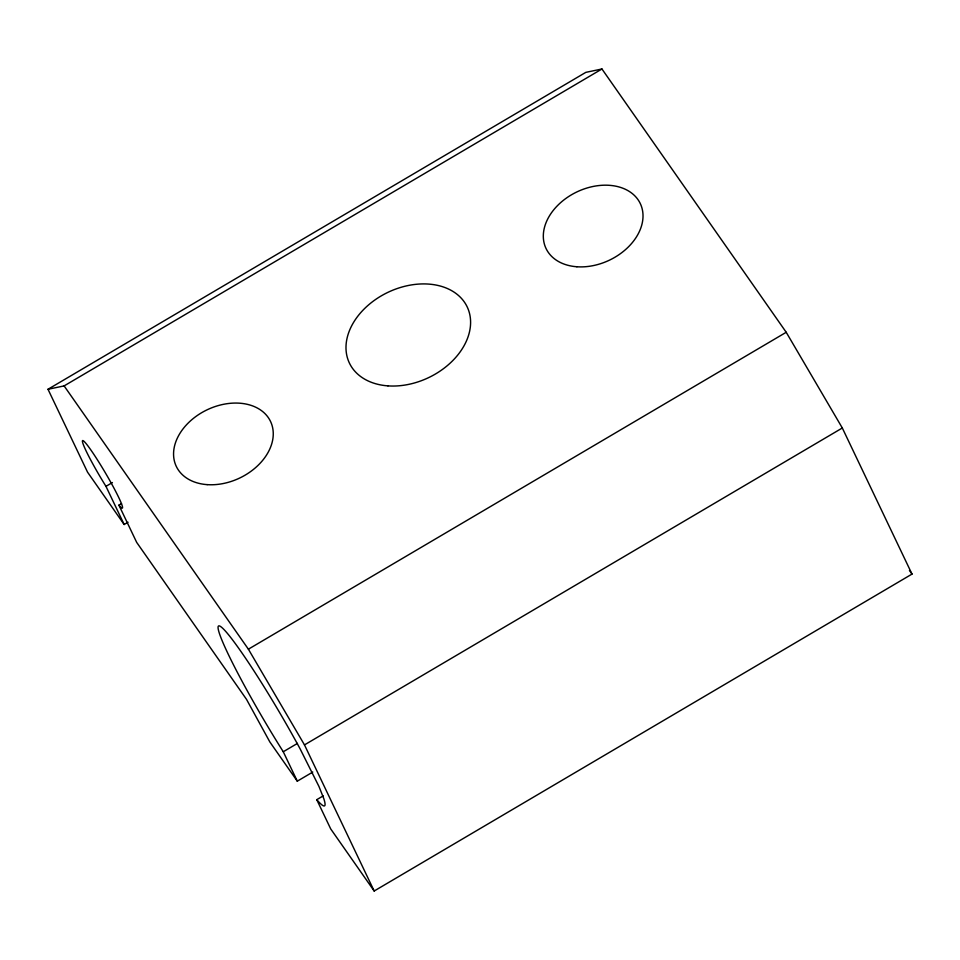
<?xml version="1.0" encoding="UTF-8"?>
<svg xmlns="http://www.w3.org/2000/svg" width="960" height="960" viewBox="0 0 960 960"><rect width="100%" height="100%" fill="white"/><g stroke="black" fill="none" stroke-linecap="round" stroke-linejoin="round"><path stroke-width="1.44" d="M128.04 522.228L124.164 524.508L87.528 472.14L48 389.268L585.828 72.36L601.944 68.988L786.216 332.28L842.316 427.992L912 574.092L374.172 891.012L330.696 828.9L316.764 799.68L323.22 795.888M48 389.268L64.116 385.908L601.944 68.988M124.164 524.508L105.972 486.348L112.416 482.544M312.78 772.056L297.3 781.176L269.844 741.948L246.504 699.348L136.68 542.388L118.92 505.152L121.5 503.628M64.116 385.908L248.388 649.188L786.216 332.28M297.3 781.176L283.272 751.752L297.456 743.4M374.172 891.012L304.488 744.9L842.316 427.992M909.444 570.444L912 574.092M248.388 649.188L304.488 744.9M105.972 486.348A39.156 3.24 59.5 0 1 82.476 440.748A39.156 3.24 59.5 0 1 109.332 479.724A39.156 3.24 59.5 0 1 118.92 505.152M316.764 799.68A104.4 8.652 59.5 0 0 323.772 798.552L318.96 786.468L300.192 749.016A104.4 8.652 59.5 0 0 218.82 625.884A104.4 8.652 59.5 0 0 283.272 751.752M576.9 266.76A52.2 37.8 -25.5 0 0 642.108 208.596A52.2 37.8 -25.5 0 0 560.496 202.764A52.2 37.8 -25.5 0 0 576.9 266.76M387.96 385.872A65.256 47.256 -25.5 0 0 469.464 313.176A65.256 47.256 -25.5 0 0 367.452 305.88A65.256 47.256 -25.5 0 0 387.96 385.872M207.144 484.632A52.2 37.8 -25.5 0 0 272.352 426.48A52.2 37.8 -25.5 0 0 190.74 420.636A52.2 37.8 -25.5 0 0 207.144 484.632"/></g></svg>
